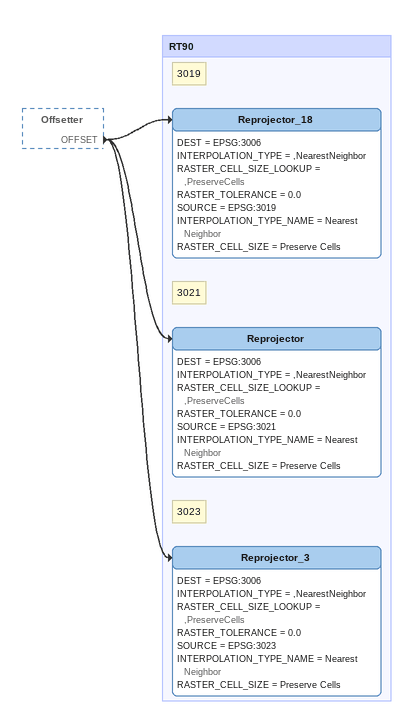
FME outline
Offsetter [outside]
    OFFSET -> Reprojector
    OFFSET -> Reprojector_3
    OFFSET -> Reprojector_18

Bookmark: RT90
Note: 3019
Reprojector_18
    DEST = EPSG:3006
    INTERPOLATION_TYPE = ,NearestNeighbor
    RASTER_CELL_SIZE_LOOKUP = ,PreserveCells
    RASTER_TOLERANCE = 0.0
    SOURCE = EPSG:3019
    INTERPOLATION_TYPE_NAME = Nearest Neighbor
    RASTER_CELL_SIZE = Preserve Cells
Note: 3021
Reprojector
    DEST = EPSG:3006
    INTERPOLATION_TYPE = ,NearestNeighbor
    RASTER_CELL_SIZE_LOOKUP = ,PreserveCells
    RASTER_TOLERANCE = 0.0
    SOURCE = EPSG:3021
    INTERPOLATION_TYPE_NAME = Nearest Neighbor
    RASTER_CELL_SIZE = Preserve Cells
Note: 3023
Reprojector_3
    DEST = EPSG:3006
    INTERPOLATION_TYPE = ,NearestNeighbor
    RASTER_CELL_SIZE_LOOKUP = ,PreserveCells
    RASTER_TOLERANCE = 0.0
    SOURCE = EPSG:3023
    INTERPOLATION_TYPE_NAME = Nearest Neighbor
    RASTER_CELL_SIZE = Preserve Cells
